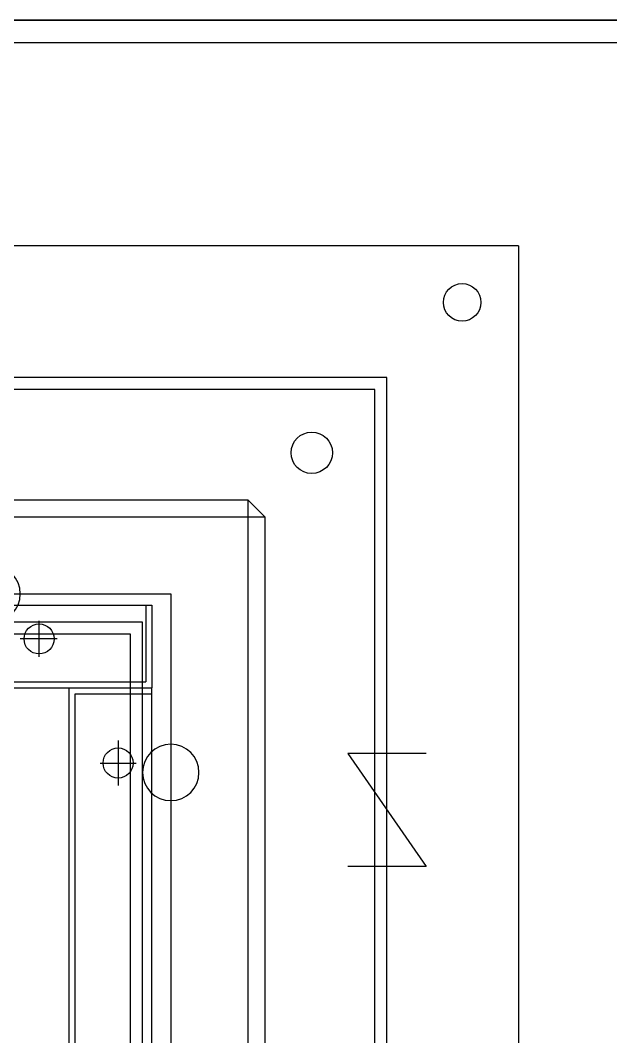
# Model space of a CAD drawing. Header units: millimetres. Extents: x 89450 to 753248, y -530175 to 1209785.
# Drawn here: x 97998.7 to 98155.7, y -93006.7 to -92736.4 of the extents above; entities that cross this region are included whole.
import ezdxf

# ---------------------------------------------------------------- set-up
doc = ezdxf.new("R2010")
doc.units = ezdxf.units.MM
doc.header["$LTSCALE"] = 150
doc.linetypes.add('CENTER', pattern=[50.8, 31.75, -6.35, 6.35, -6.35])
doc.layers.add('------00 Load Bank', color=3, linetype='Continuous')

# ---------------------------------------------------------------- blocks, each defined once
blk = doc.blocks.new('A$Cd768ecee')
at = {"color": 0}
for p, q in [((0, 0), (0, 1180)), ((35, 1145), (35, 35)), ((38.2, 1141.8), (38.2, 38.2)), ((100, 1080), (100, 100)), ((103.2, 1076.8), (103.2, 103.2)), ((103.2, 103.2), (1076.8, 103.2)), ((100, 100), (1080, 100)), ((38.2, 38.2), (1141.8, 38.2)), ((35, 35), (1145, 35)), ((0, 0), (1180, 0))]:
    blk.add_line(p, q, dxfattribs=at)
blk.add_lwpolyline([(24.58, 135), (45.42, 135), (24.58, 165), (45.42, 165)], dxfattribs=at)
for centre, radius in [((55, 55), 5.5), ((15, 15), 5)]:
    blk.add_circle(centre, radius, dxfattribs=at)
blk = doc.blocks.new('A$Ca2785acc')
at = {"color": 0}
for p, q in [((0, 980), (0, 35)), ((20.4, 978.4), (20.4, 36.6)), ((22, 980), (22, 35)), ((9, 49), (9, 61)), ((13.8, 55), (4.2, 55)), ((20.4, 36.6), (0, 36.6)), ((985, 35), (0, 35)), ((0, 13), (0, 35)), ((22, 35), (0, 35)), ((983.4, 33.4), (1.6, 33.4)), ((1.6, 13), (1.6, 33.4)), ((985, 13), (0, 13))]:
    blk.add_line(p, q, dxfattribs=at)
at = {"color": 0, "linetype": 'CENTER'}
for p, q in [((30, 26.8), (30, 17.2)), ((25.2, 22), (35, 22))]:
    blk.add_line(p, q, dxfattribs=at)
at = {"color": 0}
for centre in [(9, 55), (30, 22)]:
    blk.add_circle(centre, 4, dxfattribs=at)
blk = doc.blocks.new('A$C02650c35')
at = {"color": 0}
for p, q in [((1040.5, 1065), (4.5, 1065)), ((1040.5, 1065), (4.5, 1065)), ((1040.5, 1060.5), (1040.5, 1065)), ((1040.5, 1065), (1045, 1060.5)), ((1045, 1060.5), (0, 1060.5)), ((1040.5, 24.5), (1040.5, 1060.5)), ((1045, 24.5), (1045, 1060.5)), ((1045, 30), (1045, 1055))]:
    blk.add_line(p, q, dxfattribs=at)
at = {"color": 0, "linetype": 'CENTER'}
for p, q in [((1020, 1040), (25, 1040)), ((1020, 45), (1020, 1040))]:
    blk.add_line(p, q, dxfattribs=at)
at = {"color": 0}
for centre in [(972.5, 1040), (1020, 992.5)]:
    blk.add_circle(centre, 7.5, dxfattribs=at)

msp = doc.modelspace()

# ---------------------------------------------------------------- linework, layer by layer
at = {"layer": '------00 Load Bank', "color": 161}
msp.add_line((98001.05, -92736.41, 0), (98253.75, -92736.41, 0), dxfattribs=at)
at = {"layer": '------00 Load Bank', "color": 161, "elevation": 0}
msp.add_lwpolyline([(98253.75, -92736.41), (96883.75, -92736.41), (96883.75, -95336.41), (98253.75, -95336.41), (98253.75, -92736.41)], dxfattribs=at)
for points in [[(98253.75, -95336.41), (96883.75, -95336.41), (96883.75, -92736.41), (98253.75, -92736.41)], [(98247.75, -92742.41), (96889.75, -92742.41), (96889.75, -95330.41), (98247.75, -95330.41)]]:
    msp.add_lwpolyline(points, close=True, dxfattribs=at)

# ---------------------------------------------------------------- block references
at = {"layer": '------00 Load Bank', "color": 161, "rotation": 180}
for name, p in [('A$Cd768ecee', (98131.23, -92796.41, 0)), ('A$Ca2785acc', (98033.73, -92878.91, 0))]:
    msp.add_blockref(name, p, dxfattribs=at)
at = {"layer": '------00 Load Bank', "color": 161, "xscale": -1, "rotation": 270}
msp.add_blockref('A$C02650c35', (96998.73, -93908.91, 0), dxfattribs=at)

doc.saveas('drawing.dxf')
